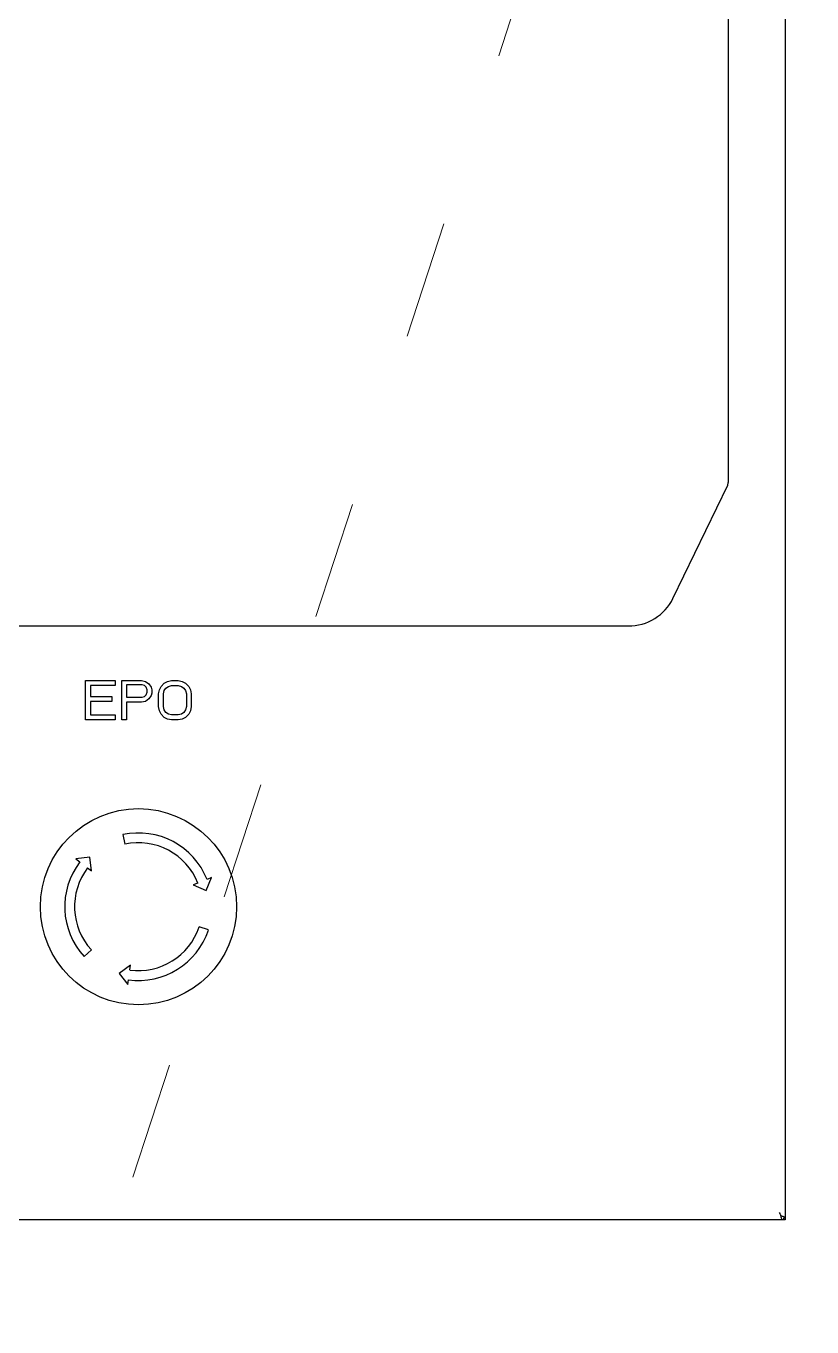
# Model space of a CAD drawing. Extents: x 61367 to 140945, y -1257 to 25588.
# Drawn here: x 73656.5 to 73816.4, y 19368.1 to 19632.7 of the extents above; entities that cross this region are included whole.
import ezdxf

# ---------------------------------------------------------------- set-up
doc = ezdxf.new("R2010")
doc.units = 0
doc.header["$MEASUREMENT"] = 0
doc.linetypes.add('ACAD_ISO03W100', pattern=[30, 12, -18])
doc.layers.get('0').update_dxf_attribs({"linetype": 'CONTINUOUS'})
for name, color, linetype in [('2018-00046_0', 7, 'CONTINUOUS'), ('4212-20636_1_0', 7, 'CONTINUOUS'), ('4212-20665_4_1_0', 7, 'CONTINUOUS'), ('4212-68099_1_0', 7, 'CONTINUOUS')]:
    doc.layers.add(name, color=color, linetype=linetype)
doc.layers.add('THICK', color=7, linetype='CONTINUOUS', lineweight=0)

# ---------------------------------------------------------------- blocks, each defined once
blk = doc.blocks.new('ETRYRTERRTERWDDASW')
at = {"layer": 'THICK', "color": 1, "linetype": 'ACAD_ISO03W100', "ltscale": 2}
blk.add_line((214233.57, 51356.57), (213440.09, 48924.57), dxfattribs=at)
blk = doc.blocks.new('ERGRTHTHRT')
at = {"layer": '2018-00046_0', "color": 7, "linetype": 'Continuous'}
for p, q in [((-37498.05, -68475.01), (-37497.63, -68476.96)), ((-37504.73, -68479.61), (-37507.57, -68479.96)), ((-37507.57, -68479.96), (-37506.78, -68480.56)), ((-37504.4, -68482.38), (-37504.73, -68479.61)), ((-37505.19, -68481.77), (-37504.4, -68482.38)), ((-37481.09, -68486.36), (-37479.98, -68483.76)), ((-37479.98, -68483.76), (-37480.91, -68484.14)), ((-37482.77, -68484.87), (-37483.71, -68485.24)), ((-37483.71, -68485.24), (-37481.09, -68486.36)), ((-37480.63, -68494.4), (-37482.52, -68493.77)), ((-37505.91, -68499.8), (-37504.44, -68498.45)), ((-37496.5, -68501.56), (-37498.75, -68503.28)), ((-37496.63, -68502.54), (-37496.5, -68501.56)), ((-37498.75, -68503.28), (-37497.04, -68505.51)), ((-37497.04, -68505.51), (-37496.91, -68504.53))]:
    blk.add_line(p, q, dxfattribs=at)
blk.add_circle((-37494.86, -68489.67), 19.95, dxfattribs=at)
for radius, start, end in [(15, 21.6329, 102.3019), (13, 21.6329, 102.3019), (15, 142.6244, 222.5243), (13, 142.6244, 222.5243), (15, 262.1524, 341.5836), (13, 262.1524, 341.5836)]:
    blk.add_arc((-37494.86, -68489.67), radius, start, end, dxfattribs=at)
at = {"layer": '4212-20636_1_0', "color": 7, "linetype": 'Continuous'}
for p, q in [((-37374.86, -68403.25), (-37374.86, -68158.8)), ((-37386.15, -68426.98), (-37375.01, -68403.9)), ((-37681.5, -68432.56), (-37395.22, -68432.56))]:
    blk.add_line(p, q, dxfattribs=at)
blk.add_arc((-37457.61, -68383.96), 84.97, 346.4321, 346.8805, dxfattribs=at)
blk.add_open_spline([(-37395.22, -68432.56), (-37393.36, -68432.56), (-37389.59, -68431.53), (-37386.95, -68428.63), (-37386.15, -68426.98)], degree=3, knots=[0, 0, 0, 0, 0.504168, 1, 1, 1, 1], dxfattribs=at)
at = {"layer": '4212-20665_4_1_0', "color": 7, "linetype": 'Continuous'}
for p, q in [((-37505.61, -68451.67), (-37505.61, -68443.67)), ((-37505.61, -68443.67), (-37499.61, -68443.67)), ((-37499.61, -68443.67), (-37499.61, -68444.69)), ((-37498.27, -68451.67), (-37498.27, -68443.67)), ((-37498.27, -68443.67), (-37494.27, -68443.67)), ((-37494.27, -68443.67), (-37493.44, -68443.84)), ((-37493.44, -68443.84), (-37492.77, -68444.35)), ((-37490.27, -68444.86), (-37489.61, -68444.18)), ((-37489.61, -68444.18), (-37488.94, -68443.84)), ((-37488.94, -68443.84), (-37488.11, -68443.67)), ((-37488.11, -68443.67), (-37486.77, -68443.67)), ((-37486.77, -68443.67), (-37485.94, -68443.84)), ((-37485.94, -68443.84), (-37485.27, -68444.18)), ((-37485.27, -68444.18), (-37484.61, -68444.86)), ((-37504.61, -68444.69), (-37504.61, -68446.9)), ((-37499.61, -68444.69), (-37504.61, -68444.69)), ((-37497.27, -68444.52), (-37497.27, -68447.07)), ((-37494.11, -68444.52), (-37497.27, -68444.52)), ((-37493.61, -68444.69), (-37494.11, -68444.52)), ((-37493.27, -68445.03), (-37493.61, -68444.69)), ((-37493.61, -68446.9), (-37493.27, -68446.56)), ((-37493.11, -68445.54), (-37493.27, -68445.03)), ((-37493.27, -68446.56), (-37493.11, -68446.05)), ((-37493.11, -68446.05), (-37493.11, -68445.54)), ((-37492.77, -68444.35), (-37492.27, -68445.03)), ((-37492.27, -68446.73), (-37492.77, -68447.41)), ((-37492.27, -68445.03), (-37492.11, -68445.54)), ((-37492.11, -68446.22), (-37492.27, -68446.73)), ((-37492.11, -68445.54), (-37492.11, -68446.22)), ((-37490.77, -68446.39), (-37490.61, -68445.54)), ((-37490.77, -68448.94), (-37490.77, -68446.39)), ((-37490.61, -68445.54), (-37490.27, -68444.86)), ((-37489.77, -68446.39), (-37489.61, -68445.71)), ((-37489.77, -68448.94), (-37489.77, -68446.39)), ((-37489.61, -68445.71), (-37489.27, -68445.2)), ((-37489.27, -68445.2), (-37488.77, -68444.86)), ((-37488.77, -68444.86), (-37488.11, -68444.69)), ((-37488.11, -68444.69), (-37486.77, -68444.69)), ((-37486.77, -68444.69), (-37486.11, -68444.86)), ((-37486.11, -68444.86), (-37485.61, -68445.2)), ((-37485.61, -68445.2), (-37485.27, -68445.71)), ((-37485.27, -68445.71), (-37485.11, -68446.39)), ((-37485.11, -68446.39), (-37485.11, -68448.94)), ((-37484.61, -68444.86), (-37484.27, -68445.54)), ((-37484.27, -68445.54), (-37484.11, -68446.39)), ((-37484.11, -68446.39), (-37484.11, -68448.94)), ((-37504.61, -68446.9), (-37500.27, -68446.9)), ((-37504.61, -68447.92), (-37504.61, -68450.64)), ((-37500.27, -68447.92), (-37504.61, -68447.92)), ((-37500.27, -68446.9), (-37500.27, -68447.92)), ((-37497.27, -68447.07), (-37494.11, -68447.07)), ((-37497.27, -68448.09), (-37497.27, -68451.67)), ((-37494.27, -68448.09), (-37497.27, -68448.09)), ((-37493.44, -68447.92), (-37494.27, -68448.09)), ((-37494.11, -68447.07), (-37493.61, -68446.9)), ((-37492.77, -68447.41), (-37493.44, -68447.92)), ((-37490.61, -68449.79), (-37490.77, -68448.94)), ((-37489.61, -68449.62), (-37489.77, -68448.94)), ((-37485.11, -68448.94), (-37485.27, -68449.62)), ((-37484.11, -68448.94), (-37484.27, -68449.79)), ((-37499.61, -68451.67), (-37505.61, -68451.67)), ((-37504.61, -68450.64), (-37499.61, -68450.64)), ((-37499.61, -68450.64), (-37499.61, -68451.67)), ((-37497.27, -68451.67), (-37498.27, -68451.67)), ((-37490.27, -68450.47), (-37490.61, -68449.79)), ((-37489.61, -68451.15), (-37490.27, -68450.47)), ((-37489.27, -68450.13), (-37489.61, -68449.62)), ((-37488.94, -68451.5), (-37489.61, -68451.15)), ((-37488.77, -68450.47), (-37489.27, -68450.13)), ((-37488.11, -68451.67), (-37488.94, -68451.5)), ((-37488.11, -68450.64), (-37488.77, -68450.47)), ((-37486.77, -68450.64), (-37488.11, -68450.64)), ((-37486.77, -68451.67), (-37488.11, -68451.67)), ((-37486.11, -68450.47), (-37486.77, -68450.64)), ((-37485.94, -68451.5), (-37486.77, -68451.67)), ((-37485.61, -68450.13), (-37486.11, -68450.47)), ((-37485.27, -68451.15), (-37485.94, -68451.5)), ((-37485.27, -68449.62), (-37485.61, -68450.13)), ((-37484.61, -68450.47), (-37485.27, -68451.15)), ((-37484.27, -68449.79), (-37484.61, -68450.47)), ((-37364.15, -68552.55), (-37364.23, -68552.47)), ((-37363.36, -68553.03), (-37363.66, -68553.03)), ((-37363.66, -68553.03), (-37363.66, -68553.36))]:
    blk.add_line(p, q, dxfattribs=at)
for centre, radius, start, end in [((-37371.53, -68554.76), 7.66, 17.4262, 18.363), ((-37374.56, -68555.71), 10.84, 16.3673, 17.4099)]:
    blk.add_arc(centre, radius, start, end, dxfattribs=at)
for points in [[(-37364.26, -68552.35), (-37364.32, -68552.19), (-37364.37, -68552.03), (-37364.46, -68551.88)], [(-37363.98, -68553.35), (-37364.04, -68553.12), (-37364.1, -68552.89), (-37364.17, -68552.66)]]:
    blk.add_open_spline(points, degree=3, dxfattribs=at)
blk.add_open_spline([(-37363.36, -68552.84), (-37363.44, -68552.82), (-37363.7, -68552.73), (-37363.97, -68552.64), (-37364.15, -68552.55)], degree=3, knots=[0, 0, 0, 0, 0.294652, 1, 1, 1, 1], dxfattribs=at)
at = {"layer": '4212-68099_1_0', "color": 7, "linetype": 'Continuous'}
for p, q in [((-37363.36, -68025.96), (-37363.36, -68553.36)), ((-37363.36, -68553.36), (-37714.76, -68553.36))]:
    blk.add_line(p, q, dxfattribs=at)

msp = doc.modelspace()

# ---------------------------------------------------------------- block references
at = {"lineweight": -3}
msp.add_blockref('ERGRTHTHRT', (111174.232, 87943.251), dxfattribs=at)
msp.add_blockref('ETRYRTERRTERWDDASW', (-140212.921, -30908.483))

doc.saveas('drawing.dxf')
